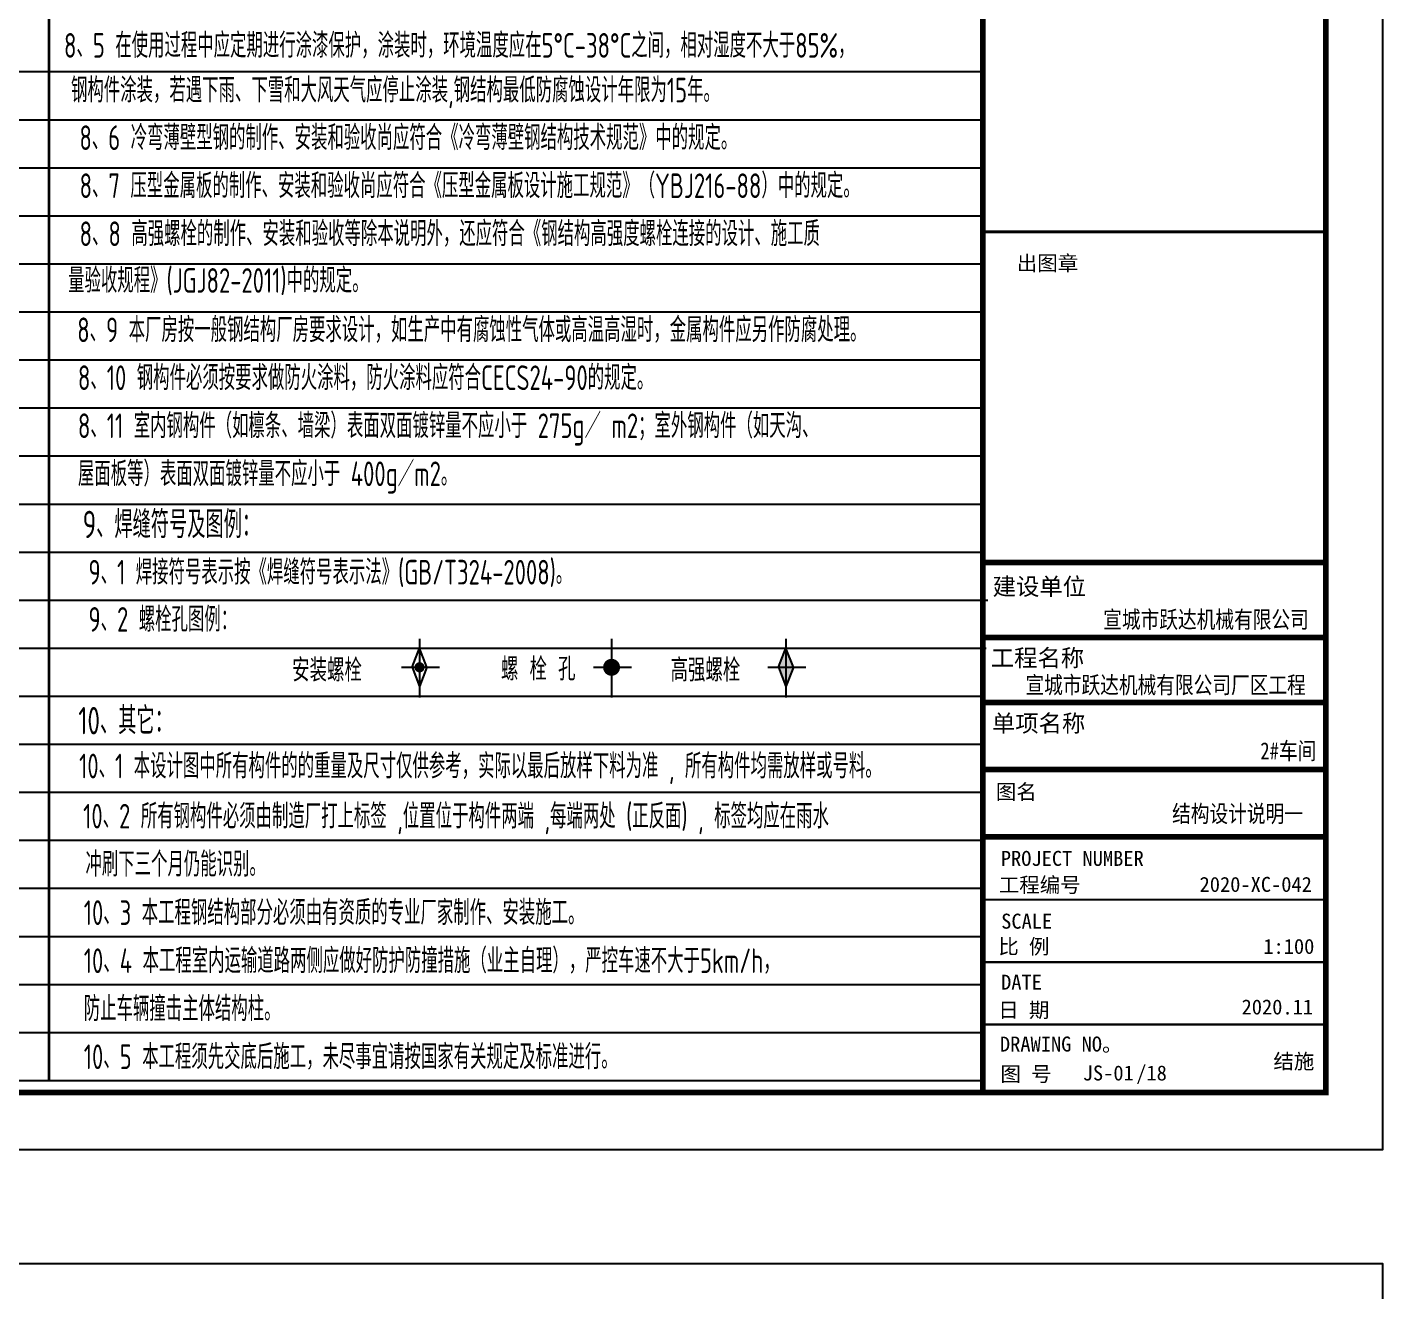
# Model space of a CAD drawing. Extents: x 69728788 to 150163257, y 20675998 to 43663798.
# Drawn here: x 75079474 to 75103231, y 21855813 to 21877959 of the extents above; entities that cross this region are included whole.
import ezdxf

# ---------------------------------------------------------------- set-up
doc = ezdxf.new("R2010")
doc.units = 0
doc.header["$LTSCALE"] = 1000
doc.header["$MEASUREMENT"] = 0
doc.layers.get('0').update_dxf_attribs({"linetype": 'CONTINUOUS'})
for name, color, linetype in [('JZSM', 7, 'CONTINUOUS'), ('PUB_TITLE', 4, 'CONTINUOUS'), ('S1', 2, 'CONTINUOUS'), ('TEXT', 7, 'CONTINUOUS'), ('WALL', 4, 'CONTINUOUS'), ('图审改图', 114, 'CONTINUOUS'), ('图框', 253, 'CONTINUOUS'), ('底线', 250, 'CONTINUOUS')]:
    doc.layers.add(name, color=color, linetype=linetype)
doc.styles.add('-黑体', font='simhei.ttf')
doc.styles.add('CPX', font='atssdeng.shx', dxfattribs={"width": 0.8, "bigfont": 'atssdchn.shx'})
doc.styles.add('HZS', font='atssdeng.shx', dxfattribs={"width": 0.7, "bigfont": 'atssdchn.shx'})
doc.styles.add('宋体', font='', dxfattribs={"width": 0.8})
doc.styles.add('黑体', font='simhei.ttf', dxfattribs={"width": 0.6, "height": 4.3})
doc.styles.get('宋体').set_extended_font_data('SimSun')

msp = doc.modelspace()

# ---------------------------------------------------------------- hatches: boundary and pattern name
h = msp.add_hatch(color=256)
h.paths.add_polyline_path([(75092771.5, 21867075.6), (75092771.5, 21866740), (75092900.5, 21866740)])
h.paths.add_polyline_path([(75092771.5, 21867075.6), (75092642.4, 21866740), (75092771.5, 21866740)])
h.paths.add_polyline_path([(75092771.5, 21866740), (75092642.4, 21866740), (75092771.5, 21866404.5)])
h.paths.add_polyline_path([(75092900.5, 21866740), (75092771.5, 21866740), (75092771.5, 21866404.5)])

# ---------------------------------------------------------------- linework, layer by layer
at = {"layer": 'JZSM'}
for p, q in [((75086221.8, 21866740), (75086350.9, 21867075.6)), ((75086350.9, 21867239.8), (75086350.9, 21866210)), ((75086479.9, 21866740), (75086350.9, 21867075.6)), ((75089715.1, 21867239.8), (75089715.1, 21866210)), ((75092642.4, 21866740), (75092771.5, 21867075.6)), ((75092771.5, 21867239.8), (75092771.5, 21866210)), ((75092900.5, 21866740), (75092771.5, 21867075.6)), ((75086032.6, 21866740), (75086699.4, 21866740)), ((75086221.8, 21866740), (75086350.9, 21866404.5)), ((75086479.9, 21866740), (75086350.9, 21866404.5)), ((75089396.8, 21866740), (75090063.7, 21866740)), ((75092453.2, 21866740), (75093120, 21866740)), ((75092642.4, 21866740), (75092771.5, 21866404.5)), ((75092900.5, 21866740), (75092771.5, 21866404.5))]:
    msp.add_line(p, q, dxfattribs=at)
for points, const_width in [([(75086306.3, 21866740, 1), (75086395.4, 21866740, 1)], 89.1), ([(75089640.9, 21866740, 1), (75089789.3, 21866740, 1)], 148.4)]:
    msp.add_lwpolyline(points, format="xyb", close=True, dxfattribs=dict(at, const_width=const_width))
at = {"layer": 'PUB_TITLE'}
for points in [[(75043830.5, 21858287.7), (75103230.5, 21858287.7), (75103230.5, 21900287.7), (75043830.5, 21900287.7)], [(75043830.5, 21814287.7), (75103230.5, 21814287.7), (75103230.5, 21856287.7), (75043830.5, 21856287.7)]]:
    msp.add_lwpolyline(points, close=True, dxfattribs=at)
at = {"layer": 'PUB_TITLE', "const_width": 100}
msp.add_lwpolyline([(75046330.5, 21859287.7), (75102230.5, 21859287.7), (75102230.5, 21899287.7), (75046330.5, 21899287.7)], close=True, dxfattribs=at)
at = {"layer": 'PUB_TITLE', "const_width": 50}
msp.add_lwpolyline([(75079857.4, 21894850), (75079857.4, 21859494.3)], dxfattribs=at)
at = {"layer": '图框', "color": 4}
for points, const_width in [([(75096221.3, 21899287.7), (75096221.3, 21859287.7)], 98.6), ([(75096221.3, 21868579), (75102208.7, 21868579)], 99.6), ([(75096221.3, 21867262), (75102210.5, 21867262)], 99.6), ([(75096221.3, 21866122.6), (75102230.5, 21866122.6)], 99.6), ([(75096221.3, 21864951.9), (75102230.5, 21864951.9)], 99.6), ([(75096221.3, 21863767.3), (75102230.5, 21863767.3)], 99.6), ([(75096221.3, 21862668.5), (75102230.5, 21862668.5)], 40.3), ([(75096221.3, 21861571.5), (75102230.5, 21861571.5)], 40.3), ([(75096221.3, 21860482.9), (75102230.5, 21860482.9)], 40.3)]:
    msp.add_lwpolyline(points, dxfattribs=dict(at, const_width=const_width))
at = {"layer": '图框', "color": 0, "const_width": 50}
msp.add_lwpolyline([(75096221.3, 21874370.1), (75102230.5, 21874370.1)], dxfattribs=at)
at = {"layer": '底线'}
for p, q in [((75096221.3, 21877172.1), (75046330.5, 21877172.1)), ((75096221.3, 21876330.3), (75046330.5, 21876330.3)), ((75096221.3, 21875488.5), (75046330.5, 21875488.5)), ((75096221.3, 21875488.5), (75046330.5, 21875488.5)), ((75096221.3, 21874646.7), (75046330.5, 21874646.7)), ((75096221.3, 21873804.9), (75046330.5, 21873804.9)), ((75096221.3, 21872963.1), (75046330.5, 21872963.1)), ((75096221.3, 21872121.3), (75046330.5, 21872121.3)), ((75096221.3, 21871279.5), (75046330.5, 21871279.5)), ((75096221.3, 21870437.7), (75046330.5, 21870437.7)), ((75096221.3, 21869595.9), (75046330.5, 21869595.9)), ((75096221.3, 21868754.1), (75046330.5, 21868754.1)), ((75096309.9, 21867912.3), (75046330.5, 21867912.3)), ((75096277.9, 21867070.5), (75046330.5, 21867070.5)), ((75096221.3, 21866228.7), (75046330.5, 21866228.7)), ((75096221.3, 21865386.9), (75046330.5, 21865386.9)), ((75096221.3, 21864545.1), (75046330.5, 21864545.1)), ((75096221.3, 21863703.3), (75046330.5, 21863703.3)), ((75096221.3, 21862861.5), (75046330.5, 21862861.5)), ((75096221.3, 21862019.7), (75046330.5, 21862019.7)), ((75096221.3, 21861177.9), (75046330.5, 21861177.9)), ((75096221.3, 21860336.1), (75046330.5, 21860336.1)), ((75096221.3, 21859494.3), (75046330.5, 21859494.3))]:
    msp.add_line(p, q, dxfattribs=at)

# ---------------------------------------------------------------- texts
at = {"insert": (75098357.4, 21867430.6), "char_height": 1.667, "width": 29.39, "attachment_point": 1}
msp.add_mtext('宣城嘉怡纸箱包装有限公司', dxfattribs=at)
at = {"layer": 'JZSM', "style": 'CPX', "width": 0.8}
for s, p in [('  安装螺栓', (75083728.9, 21866489.9)), (' 螺 栓 孔', (75087581.8, 21866508.7)), ('  高强螺栓', (75090358.8, 21866489.9))]:
    msp.add_text(s, height=401.77, dxfattribs=at).set_placement(p)
at = {"layer": 'S1', "style": 'HZS', "width": 0.7}
for s, p in [('8、6 冷弯薄壁型钢的制作、安装和验收尚应符合《冷弯薄壁钢结构技术规范》中的规定。', (75080391.1, 21875804.8)), ('8、7 压型金属板的制作、安装和验收尚应符合《压型金属板设计施工规范》（YBJ216-88）中的规定。', (75080394.1, 21874963)), ('8、8 高强螺栓的制作、安装和验收等除本说明外，还应符合《钢结构高强度螺栓连接的设计、施工质', (75080394.1, 21874121.2)), ('量验收规程》(JGJ82-2011)中的规定。', (75080193.2, 21873302.9)), ('8、9 本厂房按一般钢结构厂房要求设计，如生产中有腐蚀性气体或高温高湿时，金属构件应另作防腐处理。', (75080352.5, 21872437.6)), ('8、10 钢构件必须按要求做防火涂料，防火涂料应符合CECS24-90的规定。', (75080364.8, 21871598.8)), ('9、1 焊接符号表示按《焊缝符号表示法》(GB/T324-2008)。', (75080550.2, 21868190.2)), ('9、2 螺栓孔图例：', (75080550.2, 21867363.5)), ('10、1 本设计图中所有构件的的重量及尺寸仅供参考，实际以最后放样下料为准 , 所有构件均需放样或号料。', (75080385.5, 21864794.2)), ('10、2 所有钢构件必须由制造厂打上标签 ,位置位于构件两端 ,每端两处 (正反面) , 标签均应在雨水', (75080456.5, 21863915.4)), ('冲刷下三个月仍能识别。', (75080497.1, 21863073.6)), ('10、3 本工程钢结构部分必须由有资质的专业厂家制作、安装施工。', (75080467.2, 21862224.5)), ('10、5 本工程须先交底后施工，未尽事宜请按国家有关规定及标准进行。', (75080467.2, 21859699.1))]:
    msp.add_text(s, height=432, dxfattribs=at).set_placement(p)
at = {"layer": 'S1', "color": 1, "style": 'HZS', "width": 0.7}
for s, p in [('9、焊缝符号及图例：', (75080448.1, 21869003.1)), ('10、其它：', (75080371.3, 21865565.4))]:
    msp.add_text(s, height=480, dxfattribs=at).set_placement(p)
at = {"layer": 'TEXT', "color": 3, "style": '-黑体', "width": 0.8}
for s, p in [('宣城市跃达机械有限公司', (75098329.4, 21867428.4)), ('宣城市跃达机械有限公司厂区工程', (75096967, 21866281.3)), ('2#车间', (75101082.4, 21865125.5)), ('结构设计说明一 ', (75099537.6, 21864025.1))]:
    msp.add_text(s, height=300.15, dxfattribs=at).set_placement(p)
at = {"layer": 'WALL', "style": 'HZS', "width": 0.7}
for s, p in [('10、4 本工程室内运输道路两侧应做好防护防撞措施（业主自理），严控车速不大于5km/h，', (75080467.2, 21861382.7)), ('防止车辆撞击主体结构柱。', (75080467.2, 21860540.9))]:
    msp.add_text(s, height=432, dxfattribs=at).set_placement(p)
at = {"layer": '图审改图', "style": 'HZS', "width": 0.7}
for s, p in [('8、5 在使用过程中应定期进行涂漆保护，涂装时，环境温度应在5°C-38°C之间，相对湿度不大于85%%%，', (75080120.7, 21877422)), ('钢构件涂装，若遇下雨、下雪和大风天气应停止涂装,钢结构最低防腐蚀设计年限为15年。', (75080243.4, 21876637.9)), ('8、11 室内钢构件（如檩条、墙梁）表面双面镀锌量不应小于 275g／ m2；室外钢构件（如天沟、', (75080364.8, 21870757)), ('屋面板等）表面双面镀锌量不应小于 400g／m2。', (75080364.8, 21869915.2))]:
    msp.add_text(s, height=432, dxfattribs=at).set_placement(p)
at = {"layer": '图框', "color": 4}
for s, height, style, p in [('出图章', 262.94, '黑体', (75096816.4, 21873689.7)), ('建设单位', 300, '黑体', (75096392.9, 21868006.3)), ('工程名称', 300, '黑体', (75096359.7, 21866754.8)), ('单项名称', 300, '黑体', (75096379.7, 21865608.9)), ('图名', 262.94, '黑体', (75096448.9, 21864426.8)), ('工程编号', 262.94, '黑体', (75096500.4, 21862795.5)), ('2020-XC-042', 262.944, '宋体', (75100018.7, 21862804.6)), ('SCALE', 262.94, '黑体', (75096542.3, 21862160)), ('比 例', 262.94, '黑体', (75096491.5, 21861717)), ('1:100', 262.94, '宋体', (75101135.2, 21861718.1)), ('DATE', 262.94, '黑体', (75096540.9, 21861091.4)), ('日 期', 262.94, '黑体', (75096491.5, 21860604.2)), ('2020.11', 262.94, '宋体', (75100754.6, 21860656.6)), ('DRAWING NO。', 262.944, '黑体', (75096520.2, 21860006.7)), ('图 号', 262.94, '黑体', (75096528.9, 21859481.6))]:
    msp.add_text(s, height=height, dxfattribs=dict(at, style=style)).set_placement(p)
at = {"layer": '图框', "color": 0, "style": '黑体'}
msp.add_text('PROJECT NUMBER', height=262.944, dxfattribs=at).set_placement((75096535.9, 21863260.3))
at = {"layer": '图框', "color": 3, "style": '宋体'}
for s, p in [('结施', (75101312.5, 21859704.1)), ('JS-01', (75097971.1, 21859500)), ('/18', (75098908.8, 21859500))]:
    msp.add_text(s, height=262.94, dxfattribs=at).set_placement(p)

doc.saveas('drawing.dxf')
